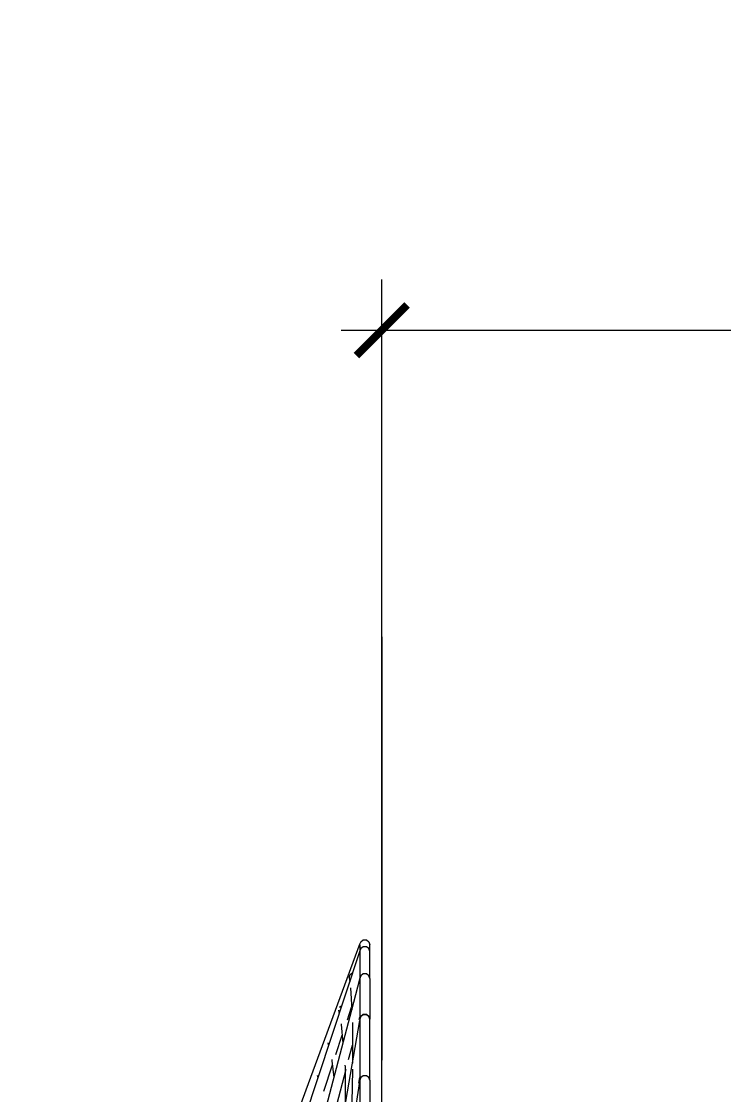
# Model space of a CAD drawing. Header units: millimetres. Extents: x 886808 to 1650903, y -1008069 to 230892.
# Drawn here: x 1018458 to 1020531, y -345452 to -342285 of the extents above; entities that cross this region are included whole.
import ezdxf

# ---------------------------------------------------------------- set-up
doc = ezdxf.new("R2010")
doc.units = ezdxf.units.MM
doc.linetypes.add('ACAD_ISO07W100', pattern=[3, 0, -3])
doc.linetypes.add('CENTER', pattern=[2, 1.25, -0.25, 0.25, -0.25])
doc.layers.get('0').update_dxf_attribs({"lineweight": 0})
doc.layers.add('8l NET TO', color=8, linetype='Continuous', lineweight=9)
doc.layers.add('A_Dim', color=8, linetype='Continuous', lineweight=5)
doc.styles.add('ISO2', font='')
doc.styles.get('ISO2').set_extended_font_data('.VnAvantH')
doc.dimstyles.new('Copy of 1-100-Ll', dxfattribs={"dimtxt": 700, "dimasz": 150, "dimexe": 150, "dimexo": 300, "dimgap": 90, "dimtad": 1, "dimdec": 0, "dimrnd": 5, "dimzin": 0, "dimtxsty": 'ISO2', "dimblk": 'ARCHTICK', "dimcen": 100, "dimdle": 120, "dimclrd": 256, "dimclre": 256, "dimclrt": 2, "dimadec": 0, "dimazin": 0, "dimtfac": 1, "dimtdec": 0, "dimtix": 1, "dimtmove": 1, "dimatfit": 3, "dimldrblk": 'OPEN30', "dimfxl": 900, "dimtolj": 1, "dimtzin": 0, "dimlwd": 13, "dimlwe": 13, "dimarcsym": 1})

# ---------------------------------------------------------------- blocks, each defined once
blk = doc.blocks.new('A$C62D649C3')
at = {"transparency": 33554636}
for p, q in [((4237.9, 14658.8), (4245.4, 14664.3)), ((4245.4, 14664.3), (4254.7, 14664.3)), ((4254.7, 14664.3), (4262.2, 14658.8)), ((3236.7, 11950.9), (4236.7, 14654.9)), ((4235.1, 14649.8), (4235.1, 14630.1)), ((4235.1, 14630.1), (4236.5, 14634.5)), ((4237.9, 14638.7), (4236.5, 14634.5)), ((4236.5, 14634.5), (4236.7, 14634.4)), ((4237.9, 14658.8), (4236.7, 14654.9)), ((4236.7, 14654.9), (4236.7, 14654.9)), ((4245.4, 14644.3), (4237.9, 14638.8)), ((4245.4, 14644.1), (4237.9, 14638.7)), ((4237.9, 14638.8), (4237.9, 14638.7)), ((4254.7, 14644.3), (4245.4, 14644.3)), ((4254.7, 14644.1), (4245.4, 14644.1)), ((4262.2, 14638.8), (4254.7, 14644.3)), ((4262.2, 14638.7), (4254.7, 14644.1)), ((4262.2, 14658.8), (4265.1, 14650)), ((4262.2, 14638.7), (4262.2, 14638.8)), ((4265.1, 14630), (4262.2, 14638.7)), ((4265.1, 14630), (4265.1, 14650)), ((3286.5, 11762.5), (4235.1, 14630.1)), ((4235.1, 14629.2), (4235.1, 14550)), ((4265.1, 14550), (4265.1, 14630)), ((4203.8, 14553.6), (4206.8, 14562.4)), ((4203.8, 14553.5), (4203.8, 14553.6)), ((4203.8, 14553.5), (4205.5, 14540.7)), ((4206.8, 14562.4), (4214.3, 14567.8)), ((4211.3, 14458.5), (4235.1, 14548.9)), ((4214.3, 14567.8), (4214.5, 14567.8)), ((4236.3, 14553.6), (4235.1, 14550)), ((4235.1, 14549), (4236.3, 14553.6)), ((4235.1, 14550), (4235.1, 14430)), ((4237.9, 14558.6), (4236.3, 14553.6)), ((4236.3, 14553.6), (4236.6, 14553.5)), ((4236.3, 14553.6), (4236.3, 14553.6)), ((4245.4, 14564.1), (4237.9, 14558.7)), ((4245.4, 14563.9), (4237.9, 14558.6)), ((4237.9, 14558.7), (4237.9, 14558.6)), ((4254.7, 14564.1), (4245.4, 14564.1)), ((4254.7, 14563.9), (4245.4, 14563.9)), ((4254.7, 14564), (4250.1, 14564)), ((4250.1, 14563.9), (4250.1, 14564)), ((4250.1, 14564), (4250.1, 14563.9)), ((4250.1, 14563.9), (4250.1, 14564)), ((4250.1, 14563.9), (4250.1, 14564)), ((4262.2, 14558.7), (4254.7, 14564.1)), ((4262.2, 14558.6), (4254.7, 14563.9)), ((4262.2, 14558.6), (4262.2, 14558.7)), ((4265.1, 14550), (4262.2, 14558.6)), ((4265.1, 14550), (4265.1, 14430)), ((4207.8, 14522.7), (4207.8, 14522.5)), ((4207.8, 14522.5), (4211.3, 14458.5)), ((3411.3, 11406.6), (4211.3, 14458.5)), ((4172.5, 14457.3), (4174.5, 14446.9)), ((4175.4, 14465.8), (4175.5, 14466.1)), ((4175.5, 14466.1), (4182.4, 14470.9)), ((4198.6, 14428.8), (4210.9, 14466.2)), ((4245.4, 14443.9), (4237.9, 14438.6)), ((4245.4, 14443.4), (4237.9, 14438.3)), ((4254.7, 14443.9), (4245.4, 14443.9)), ((4254.7, 14443.4), (4245.4, 14443.4)), ((4250.1, 14443.9), (4250.1, 14443.4)), ((4250.1, 14443.4), (4250.1, 14443.9)), ((4250.1, 14443.4), (4250.1, 14443.9)), ((4250.1, 14443.4), (4250.1, 14443.9)), ((4262.2, 14438.6), (4254.7, 14443.9)), ((4262.2, 14438.3), (4254.7, 14443.4)), ((3586, 10645.4), (4235.1, 14426.9)), ((4180.3, 14416.6), (4180.6, 14415)), ((4180.6, 14415), (4185.5, 14359.9)), ((4213.4, 14420.4), (4213.4, 14419.9)), ((4213.4, 14419.9), (4213.4, 14300.4)), ((4233.2, 14429.4), (4235.1, 14436.5)), ((4237.9, 14438.6), (4235.1, 14430)), ((4237.9, 14438.3), (4235.1, 14430)), ((4235.1, 14430), (4235.1, 14250)), ((4235.6, 14430.1), (4236, 14432.4)), ((4236, 14432.4), (4236.3, 14432.4)), ((4265.1, 14430), (4262.2, 14438.6)), ((4265.1, 14430), (4262.2, 14438.3)), ((4265.1, 14250), (4265.1, 14430)), ((4164.7, 14326.4), (4183.4, 14383.1)), ((4141.1, 14360.9), (4143.1, 14352.1)), ((4202.3, 14311.5), (4213.4, 14353.8)), ((4128.9, 14218.1), (4154.6, 14295.8)), ((4152.3, 14311.5), (4153.2, 14307.5)), ((4153.2, 14307.5), (4158.8, 14258.3)), ((4191.3, 14295), (4191.8, 14289.7)), ((4191.8, 14289.7), (4191.7, 14174.1)), ((4213.3, 14283.1), (4213.3, 14280.8)), ((3488.7, 11589.4), (4194.8, 14282.9)), ((4109.6, 14264.6), (4111.6, 14256.7)), ((4213.3, 14280.8), (4210.1, 14093.5)), ((4232.2, 14241.5), (4235.1, 14258.3)), ((4237.9, 14258.3), (4235.1, 14250)), ((4237.9, 14258.1), (4235.1, 14250)), ((4235.6, 14249.8), (4236, 14252.1)), ((4236, 14252.1), (4236.4, 14252.1)), ((4245.4, 14263.4), (4237.9, 14258.3)), ((4245.4, 14263.1), (4237.9, 14258.1)), ((4243, 14261.6), (4243, 14261.4)), ((4254.7, 14263.4), (4245.4, 14263.4)), ((4254.7, 14263.1), (4245.4, 14263.1)), ((4250.1, 14263.4), (4250.1, 14263.1)), ((4250.1, 14263.1), (4250.1, 14263.4)), ((4250.1, 14263.1), (4250.1, 14263.4)), ((4250.1, 14263.1), (4250.1, 14263.4)), ((4250.1, 14263.1), (4250.1, 14263.4)), ((4262.2, 14258.3), (4254.7, 14263.4)), ((4262.2, 14258.1), (4254.7, 14263.1)), ((4265.1, 14250), (4262.2, 14258.3)), ((4265.1, 14250), (4262.2, 14258.1)), ((4214.2, 14108.2), (4235.1, 14246.2)), ((4235.1, 14250), (4235.1, 14030)), ((4265.1, 14250), (4265.1, 14030))]:
    blk.add_line(p, q, dxfattribs=at)
blk = doc.blocks.new('_ArchTick')
at = {"color": 0, "linetype": 'ByBlock', "const_width": 0.15}
blk.add_lwpolyline([(-0.5, -0.5), (0.5, 0.5)], dxfattribs=at)
blk = doc.blocks.new('*D1485')
at = {"layer": 'A_Dim', "lineweight": 13, "transparency": 16777216}
for p, q in [((1019521.8, -351110.1), (1019521.8, -343046.5)), ((1047521.8, -346125.5), (1047521.8, -343046.5)), ((1019401.8, -343196.5), (1047641.8, -343196.5))]:
    blk.add_line(p, q, dxfattribs=at)
at = {"layer": 'Defpoints', "color": 0, "transparency": 16777216}
for p in [(1047521.8, -343196.5), (1047521.8, -346425.5), (1019521.8, -351410.1)]:
    blk.add_point(p, dxfattribs=at)
at = {"layer": 'A_Dim', "lineweight": 13, "transparency": 16777216, "xscale": 150, "yscale": 150, "zscale": 150, "rotation": 180}
blk.add_blockref('_ArchTick', (1019521.8, -343196.5), dxfattribs=at)
at = {"layer": 'A_Dim', "lineweight": 13, "transparency": 16777216, "xscale": 150, "yscale": 150, "zscale": 150}
blk.add_blockref('_ArchTick', (1047521.8, -343196.5), dxfattribs=at)
at = {"layer": 'A_Dim', "color": 2, "transparency": 16777216, "insert": (1033521.8, -342744.5), "char_height": 700, "attachment_point": 5, "style": 'ISO2'}
blk.add_mtext('\\A1;28000', dxfattribs=at)
blk = doc.blocks.new('_Open30')
at = {"color": 0, "linetype": 'ByBlock', "lineweight": -2}
for p, q in [((-1, 0.268), (0, 0)), ((0, 0), (-1, -0.268)), ((0, 0), (-1, 0))]:
    blk.add_line(p, q, dxfattribs=at)

msp = doc.modelspace()

# ---------------------------------------------------------------- linework, layer by layer
at = {"layer": '8l NET TO', "color": 251, "linetype": 'CENTER', "ltscale": 1000, "true_color": 0x636466, "transparency": 33554636}
msp.add_line((1019521.8, -344100.9), (1019521.8, -362079.6), dxfattribs=at)

# ---------------------------------------------------------------- block references
at = {"layer": 'A_Dim', "linetype": 'ACAD_ISO07W100', "transparency": 33554534}
msp.add_blockref('A$C62D649C3', (1015221.7, -359660.1), dxfattribs=at)

# ---------------------------------------------------------------- dimensions: what is measured, and where the dimension line sits
at = {"layer": 'A_Dim', "transparency": 33554636}
dim = msp.add_linear_dim(base=(1047521.8, -343196.5), p1=(1019521.8, -351410.1), p2=(1047521.8, -346425.5), dimstyle='Copy of 1-100-Ll', dxfattribs=at)
dim.commit()
dim.dimension.update_dxf_attribs({"geometry": '*D1485', "text_midpoint": (1033521.8, -342744.5)})

doc.saveas('drawing.dxf')
